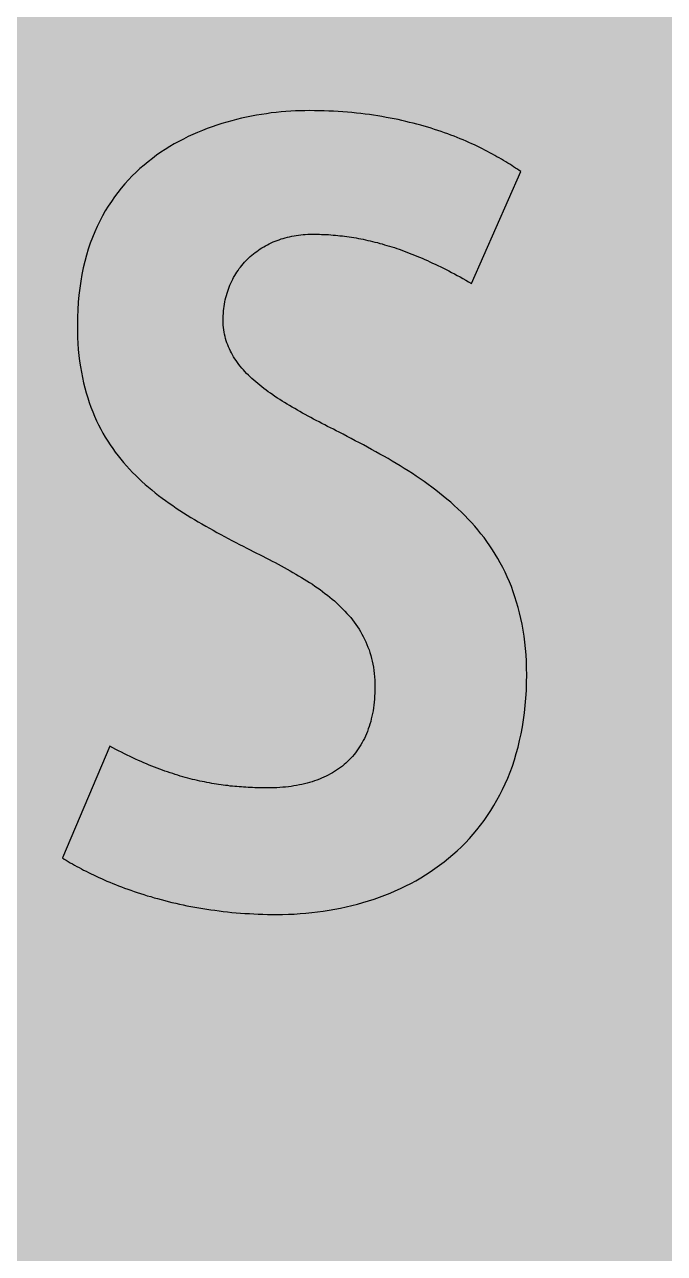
# Model space of a CAD drawing. Header units: millimetres. Extents: x 0 to 318, y 0 to 212.
# Drawn here: x 116.99 to 130.64, y 52.48 to 78.69 of the extents above; entities that cross this region are included whole.
import ezdxf

# ---------------------------------------------------------------- set-up
doc = ezdxf.new("R2010")
doc.units = ezdxf.units.MM

msp = doc.modelspace()

# ---------------------------------------------------------------- hatches: boundary and pattern name
for color, points in [(254, [(14.1633, 0.0536), (13.9878, 0.0533), (13.8125, 0.0559), (13.6373, 0.061), (13.462, 0.0686), (13.2893, 0.0787), (13.114, 0.0914), (12.9413, 0.1041), (12.7686, 0.1219), (12.5959, 0.1397), (12.4231, 0.16), (12.2504, 0.1829), (12.0777, 0.2057), (11.9075, 0.2337), (11.7373, 0.2616), (11.5672, 0.2921), (11.397, 0.3251), (11.2268, 0.3607), (11.0592, 0.3988), (10.8915, 0.4369), (10.7239, 0.4775), (10.5562, 0.5207), (10.3886, 0.5664), (10.2235, 0.6121), (10.0584, 0.6629), (9.8933, 0.7137), (9.7307, 0.7671), (9.5682, 0.8204), (9.4056, 0.8788), (9.2431, 0.9373), (9.083, 0.9982), (8.923, 1.0617), (8.763, 1.1252), (8.6055, 1.1938), (8.4455, 1.2624), (8.2906, 1.331), (8.1331, 1.4046), (7.9781, 1.4783), (7.8232, 1.5545), (7.6708, 1.6332), (7.5184, 1.7145), (7.366, 1.7958), (7.2161, 1.8796), (7.0663, 1.966), (6.919, 2.0523), (6.7716, 2.1438), (6.6243, 2.2352), (6.4795, 2.3266), (6.3348, 2.4232), (6.19, 2.5197), (6.0477, 2.6187), (5.908, 2.7178), (5.7683, 2.8194), (5.6286, 2.9235), (5.4915, 3.0302), (5.3543, 3.1369), (5.2197, 3.2461), (5.0851, 3.3579), (4.953, 3.4722), (4.8209, 3.5865), (4.6914, 3.7033), (4.5644, 3.8202), (4.4348, 3.9395), (4.3104, 4.0615), (4.1859, 4.1859), (4.0615, 4.3104), (3.9395, 4.4348), (3.8202, 4.5618), (3.7033, 4.6914), (3.5865, 4.8209), (3.4722, 4.953), (3.3579, 5.0851), (3.2487, 5.2197), (3.1369, 5.3543), (3.0302, 5.4915), (2.9235, 5.6286), (2.8194, 5.7683), (2.7178, 5.908), (2.6187, 6.0477), (2.5197, 6.19), (2.4232, 6.3348), (2.3266, 6.477), (2.2352, 6.6243), (2.1438, 6.7691), (2.0523, 6.9164), (1.966, 7.0663), (1.8796, 7.2161), (1.7958, 7.366), (1.7145, 7.5184), (1.6332, 7.6708), (1.5545, 7.8232), (1.4783, 7.9781), (1.4046, 8.1331), (1.331, 8.2906), (1.2598, 8.4455), (1.1913, 8.603), (1.1252, 8.763), (1.0592, 8.923), (0.9982, 9.083), (0.9373, 9.2431), (0.8763, 9.4056), (0.8204, 9.5682), (0.7645, 9.7307), (0.7112, 9.8933), (0.6604, 10.0584), (0.6121, 10.2235), (0.5639, 10.3911), (0.5207, 10.5562), (0.4775, 10.7239), (0.4343, 10.8915), (0.3962, 11.0592), (0.3607, 11.2268), (0.3251, 11.397), (0.2921, 11.5672), (0.2616, 11.7373), (0.2311, 11.9075), (0.2057, 12.0802), (0.1803, 12.2504), (0.1575, 12.4231), (0.1372, 12.5959), (0.1194, 12.7686), (0.1041, 12.9413), (0.0889, 13.1166), (0.0787, 13.2893), (0.0686, 13.4645), (0.061, 13.6373), (0.0559, 13.8125), (0.0508, 13.9878), (0.0508, 14.163), (0.0522, 197.6092), (0.0508, 197.7822), (0.0559, 197.9574), (0.061, 198.1327), (0.0686, 198.308), (0.0787, 198.4807), (0.0889, 198.6559), (0.1041, 198.8287), (0.1194, 199.0014), (0.1372, 199.1741), (0.1575, 199.3468), (0.1803, 199.5195), (0.2057, 199.6923), (0.2311, 199.8624), (0.2616, 200.0326), (0.2921, 200.2028), (0.3251, 200.373), (0.3607, 200.5432), (0.3962, 200.7108), (0.4343, 200.8784), (0.4775, 201.0461), (0.5207, 201.2137), (0.5639, 201.3814), (0.6121, 201.5465), (0.6604, 201.7116), (0.7112, 201.8767), (0.7645, 202.0392), (0.8204, 202.2018), (0.8763, 202.3643), (0.9373, 202.5269), (0.9982, 202.6869), (1.0592, 202.8469), (1.1252, 203.007), (1.1913, 203.1644), (1.2598, 203.3245), (1.331, 203.4794), (1.4046, 203.6369), (1.4783, 203.7918), (1.5545, 203.9468), (1.6332, 204.0992), (1.7145, 204.2516), (1.7958, 204.404), (1.8796, 204.5538), (1.966, 204.7037), (2.0523, 204.851), (2.1438, 204.9983), (2.2352, 205.1456), (2.3266, 205.2904), (2.4232, 205.4352), (2.5197, 205.58), (2.6187, 205.7222), (2.7178, 205.8619), (2.8194, 206.0016), (2.9235, 206.1413), (3.0302, 206.2785), (3.1369, 206.4156), (3.2487, 206.5503), (3.3579, 206.6849), (3.4722, 206.817), (3.5865, 206.949), (3.7033, 207.0786), (3.8202, 207.2056), (3.9395, 207.3351), (4.0615, 207.4596), (4.1859, 207.584), (4.3104, 207.7085), (4.4348, 207.8304), (4.5644, 207.9498), (4.6914, 208.0666), (4.8209, 208.1835), (4.953, 208.2978), (5.0851, 208.4121), (5.2197, 208.5213), (5.3543, 208.6331), (5.4915, 208.7397), (5.6286, 208.8464), (5.7683, 208.9506), (5.908, 209.0522), (6.0477, 209.1512), (6.19, 209.2503), (6.3348, 209.3468), (6.4795, 209.4433), (6.6243, 209.5348), (6.7716, 209.6262), (6.919, 209.7176), (7.0663, 209.804), (7.2161, 209.8904), (7.366, 209.9742), (7.5184, 210.0555), (7.6708, 210.1367), (7.8232, 210.2155), (7.9781, 210.2917), (8.1331, 210.3653), (8.2906, 210.439), (8.4455, 210.5101), (8.6055, 210.5787), (8.763, 210.6447), (8.923, 210.7108), (9.083, 210.7717), (9.2431, 210.8327), (9.4056, 210.8937), (9.5682, 210.9495), (9.7307, 211.0054), (9.8933, 211.0588), (10.0584, 211.1096), (10.2235, 211.1578), (10.3886, 211.2061), (10.5562, 211.2493), (10.7239, 211.2924), (10.8915, 211.3356), (11.0592, 211.3737), (11.2268, 211.4093), (11.397, 211.4448), (11.5672, 211.4779), (11.7373, 211.5083), (11.9075, 211.5388), (12.0777, 211.5642), (12.2504, 211.5896), (12.4231, 211.6125), (12.5959, 211.6328), (12.7686, 211.6506), (12.9413, 211.6658), (13.114, 211.6811), (13.2893, 211.6912), (13.462, 211.7014), (13.6373, 211.709), (13.8125, 211.7141), (13.9878, 211.7192), (14.163, 211.7192), (303.4411, 211.7203), (303.6164, 211.7192), (303.7891, 211.7141), (303.9643, 211.709), (304.1396, 211.7014), (304.3149, 211.6912), (304.4876, 211.6811), (304.6603, 211.6658), (304.8356, 211.6506), (305.0083, 211.6328), (305.181, 211.6125), (305.3512, 211.5896), (305.5239, 211.5642), (305.6941, 211.5388), (305.8668, 211.5083), (306.037, 211.4779), (306.2072, 211.4448), (306.3748, 211.4093), (306.545, 211.3737), (306.7126, 211.3356), (306.8803, 211.2924), (307.0479, 211.2493), (307.213, 211.2061), (307.3781, 211.1578), (307.5432, 211.1096), (307.7083, 211.0588), (307.8734, 211.0054), (308.036, 210.9495), (308.1985, 210.8937), (308.3611, 210.8327), (308.5211, 210.7717), (308.6811, 210.7108), (308.8411, 210.6447), (308.9986, 210.5787), (309.1561, 210.5101), (309.3136, 210.439), (309.4711, 210.3653), (309.626, 210.2917), (309.7784, 210.2155), (309.9333, 210.1367), (310.0857, 210.0555), (310.2381, 209.9742), (310.388, 209.8904), (310.5379, 209.804), (310.6852, 209.7176), (310.8325, 209.6262), (310.9798, 209.5348), (311.1246, 209.4433), (311.2694, 209.3468), (311.4116, 209.2503), (311.5539, 209.1512), (311.6961, 209.0522), (311.8358, 208.9506), (311.9755, 208.8464), (312.1127, 208.7397), (312.2473, 208.6331), (312.3844, 208.5213), (312.5165, 208.4121), (312.6511, 208.2978), (312.7807, 208.1835), (312.9128, 208.0666), (313.0398, 207.9498), (313.1668, 207.8304), (313.2938, 207.7085), (313.4182, 207.584), (313.5427, 207.4596), (313.6621, 207.3351), (313.784, 207.2056), (313.9008, 207.0786), (314.0177, 206.949), (314.132, 206.817), (314.2463, 206.6849), (314.3555, 206.5503), (314.4647, 206.4156), (314.5739, 206.2785), (314.6781, 206.1413), (314.7822, 206.0016), (314.8863, 205.8619), (314.9854, 205.7222), (315.0845, 205.58), (315.181, 205.4352), (315.275, 205.2904), (315.3689, 205.1456), (315.4604, 204.9983), (315.5493, 204.851), (315.6382, 204.7037), (315.7245, 204.5538), (315.8084, 204.404), (315.8896, 204.2516), (315.9684, 204.0992), (316.0471, 203.9468), (316.1233, 203.7918), (316.1995, 203.6369), (316.2706, 203.4794), (316.3418, 203.3245), (316.4103, 203.1644), (316.4764, 203.007), (316.5424, 202.8469), (316.6059, 202.6869), (316.6669, 202.5269), (316.7253, 202.3643), (316.7812, 202.2018), (316.8371, 202.0392), (316.8904, 201.8767), (316.9412, 201.7116), (316.9895, 201.5465), (317.0377, 201.3814), (317.0834, 201.2137), (317.1266, 201.0461), (317.1673, 200.8784), (317.2054, 200.7108), (317.2435, 200.5432), (317.2765, 200.373), (317.3095, 200.2028), (317.34, 200.0326), (317.3705, 199.8624), (317.3959, 199.6923), (317.4213, 199.5195), (317.4441, 199.3468), (317.4644, 199.1741), (317.4822, 199.0014), (317.4975, 198.8287), (317.5127, 198.6559), (317.5229, 198.4807), (317.533, 198.308), (317.5406, 198.1327), (317.5457, 197.9574), (317.5508, 197.7822), (317.5508, 197.6069), (317.5522, 14.1647), (317.5508, 13.9878), (317.5457, 13.8125), (317.5406, 13.6373), (317.533, 13.4645), (317.5229, 13.2893), (317.5127, 13.1166), (317.4975, 12.9413), (317.4822, 12.7686), (317.4644, 12.5959), (317.4441, 12.4231), (317.4213, 12.2504), (317.3959, 12.0802), (317.3705, 11.9075), (317.34, 11.7373), (317.3095, 11.5672), (317.2765, 11.397), (317.2435, 11.2268), (317.2054, 11.0592), (317.1673, 10.8915), (317.1266, 10.7239), (317.0834, 10.5562), (317.0377, 10.3911), (316.9895, 10.2235), (316.9412, 10.0584), (316.8904, 9.8933), (316.8371, 9.7307), (316.7812, 9.5682), (316.7253, 9.4056), (316.6669, 9.2431), (316.6059, 9.083), (316.5424, 8.923), (316.4764, 8.763), (316.4103, 8.603), (316.3418, 8.4455), (316.2706, 8.2906), (316.1995, 8.1331), (316.1233, 7.9781), (316.0471, 7.8232), (315.9684, 7.6708), (315.8896, 7.5184), (315.8084, 7.366), (315.7245, 7.2161), (315.6382, 7.0663), (315.5493, 6.9164), (315.4604, 6.7691), (315.3689, 6.6243), (315.275, 6.477), (315.181, 6.3348), (315.0845, 6.19), (314.9854, 6.0477), (314.8863, 5.908), (314.7822, 5.7683), (314.6781, 5.6286), (314.5739, 5.4915), (314.4647, 5.3543), (314.3555, 5.2197), (314.2463, 5.0851), (314.132, 4.953), (314.0177, 4.8209), (313.9008, 4.6914), (313.784, 4.5618), (313.6621, 4.4348), (313.5427, 4.3104), (313.4182, 4.1859), (313.2938, 4.0615), (313.1668, 3.9395), (313.0398, 3.8202), (312.9128, 3.7033), (312.7807, 3.5865), (312.6511, 3.4722), (312.5165, 3.3579), (312.3844, 3.2461), (312.2473, 3.1369), (312.1127, 3.0302), (311.9755, 2.9235), (311.8358, 2.8194), (311.6961, 2.7178), (311.5539, 2.6187), (311.4116, 2.5197), (311.2694, 2.4232), (311.1246, 2.3266), (310.9798, 2.2352), (310.8325, 2.1438), (310.6852, 2.0523), (310.5379, 1.966), (310.388, 1.8796), (310.2381, 1.7958), (310.0857, 1.7145), (309.9333, 1.6332), (309.7784, 1.5545), (309.626, 1.4783), (309.4711, 1.4046), (309.3136, 1.331), (309.1561, 1.2624), (308.9986, 1.1938), (308.8411, 1.1252), (308.6811, 1.0617), (308.5211, 0.9982), (308.3611, 0.9373), (308.1985, 0.8788), (308.036, 0.8204), (307.8734, 0.7671), (307.7083, 0.7137), (307.5432, 0.6629), (307.3781, 0.6121), (307.213, 0.5664), (307.0479, 0.5207), (306.8803, 0.4775), (306.7126, 0.4369), (306.545, 0.3988), (306.3748, 0.3607), (306.2072, 0.3251), (306.037, 0.2921), (305.8668, 0.2616), (305.6941, 0.2337), (305.5239, 0.2057), (305.3512, 0.1829), (305.181, 0.16), (305.0083, 0.1397), (304.8356, 0.1219), (304.6603, 0.1041), (304.4876, 0.0914), (304.3149, 0.0787), (304.1396, 0.0686), (303.9643, 0.061), (303.7891, 0.0559), (303.6164, 0.0533), (303.4411, 0.0533)]), (144, [(14.1633, 5.3453), (13.9344, 5.3467), (13.7084, 5.3543), (13.4849, 5.3696), (13.2613, 5.3899), (13.0378, 5.4153), (12.8194, 5.4458), (12.6009, 5.4813), (12.385, 5.522), (12.1717, 5.5702), (11.9583, 5.621), (11.7475, 5.6794), (11.5392, 5.7404), (11.3335, 5.8064), (11.1303, 5.8801), (10.9296, 5.9563), (10.729, 6.0376), (10.5334, 6.1239), (10.3378, 6.2128), (10.1473, 6.3094), (9.9593, 6.4084), (9.7714, 6.5126), (9.5885, 6.6218), (9.4082, 6.7335), (9.2304, 6.8504), (9.0576, 6.9698), (8.8849, 7.0968), (8.7173, 7.2238), (8.5522, 7.3584), (8.3896, 7.4955), (8.2321, 7.6352), (8.0772, 7.78), (7.9273, 7.9273), (7.7775, 8.0772), (7.6352, 8.2321), (7.493, 8.3922), (7.3558, 8.5522), (7.2238, 8.7173), (7.0942, 8.8875), (6.9698, 9.0576), (6.8504, 9.2329), (6.7335, 9.4107), (6.6192, 9.591), (6.5126, 9.7739), (6.4084, 9.9593), (6.3068, 10.1473), (6.2128, 10.3403), (6.1214, 10.5334), (6.035, 10.7315), (5.9538, 10.9296), (5.8776, 11.1303), (5.8064, 11.3335), (5.7404, 11.5418), (5.6769, 11.75), (5.621, 11.9583), (5.5677, 12.1717), (5.522, 12.385), (5.4813, 12.6009), (5.4432, 12.8194), (5.4127, 13.0404), (5.3873, 13.2613), (5.3696, 13.4849), (5.3543, 13.7084), (5.3467, 13.937), (5.3416, 14.163), (5.3439, 197.6092), (5.3467, 197.8355), (5.3543, 198.0616), (5.3696, 198.2851), (5.3873, 198.5086), (5.4127, 198.7321), (5.4432, 198.9506), (5.4813, 199.169), (5.522, 199.3849), (5.5677, 199.5983), (5.621, 199.8116), (5.6769, 200.0225), (5.7404, 200.2307), (5.8064, 200.4365), (5.8776, 200.6397), (5.9538, 200.8403), (6.035, 201.041), (6.1214, 201.2366), (6.2128, 201.4322), (6.3068, 201.6227), (6.4084, 201.8106), (6.5126, 201.9986), (6.6192, 202.1815), (6.7335, 202.3618), (6.8504, 202.5396), (6.9698, 202.7123), (7.0942, 202.885), (7.2238, 203.0527), (7.3558, 203.2178), (7.493, 203.3803), (7.6352, 203.5378), (7.7775, 203.6928), (7.9273, 203.8426), (8.0772, 203.9925), (8.2321, 204.1347), (8.3896, 204.277), (8.5522, 204.4141), (8.7173, 204.5462), (8.8849, 204.6757), (9.0576, 204.8002), (9.2304, 204.9196), (9.4082, 205.0364), (9.5885, 205.1507), (9.7714, 205.2574), (9.9593, 205.3615), (10.1473, 205.4631), (10.3378, 205.5571), (10.5334, 205.6486), (10.729, 205.7349), (10.9296, 205.8162), (11.1303, 205.8924), (11.3335, 205.9635), (11.5392, 206.0296), (11.7475, 206.0931), (11.9583, 206.1489), (12.1717, 206.2023), (12.385, 206.248), (12.6009, 206.2886), (12.8194, 206.3267), (13.0378, 206.3572), (13.2613, 206.3826), (13.4849, 206.4004), (13.7084, 206.4156), (13.9344, 206.4233), (14.163, 206.4283), (303.4411, 206.4286), (303.6672, 206.4233), (303.8932, 206.4156), (304.1193, 206.4004), (304.3428, 206.3826), (304.5638, 206.3572), (304.7822, 206.3267), (305.0007, 206.2886), (305.2166, 206.248), (305.4325, 206.2023), (305.6433, 206.1489), (305.8541, 206.0931), (306.0624, 206.0296), (306.2681, 205.9635), (306.4713, 205.8924), (306.6745, 205.8162), (306.8726, 205.7349), (307.0708, 205.6486), (307.2638, 205.5571), (307.4543, 205.4631), (307.6448, 205.3615), (307.8302, 205.2574), (308.0131, 205.1507), (308.1934, 205.0364), (308.3712, 204.9196), (308.5465, 204.8002), (308.7167, 204.6757), (308.8843, 204.5462), (309.0494, 204.4141), (309.212, 204.277), (309.3695, 204.1347), (309.5244, 203.9925), (309.6768, 203.8426), (309.8241, 203.6928), (309.9689, 203.5378), (310.1086, 203.3803), (310.2458, 203.2178), (310.3778, 203.0527), (310.5074, 202.885), (310.6318, 202.7123), (310.7538, 202.5396), (310.8706, 202.3618), (310.9824, 202.1815), (311.0916, 201.9986), (311.1957, 201.8106), (311.2948, 201.6227), (311.3888, 201.4322), (311.4802, 201.2366), (311.5666, 201.041), (311.6478, 200.8403), (311.724, 200.6397), (311.7952, 200.4365), (311.8637, 200.2307), (311.9247, 200.0225), (311.9806, 199.8116), (312.0339, 199.5983), (312.0796, 199.3849), (312.1203, 199.169), (312.1584, 198.9506), (312.1889, 198.7321), (312.2143, 198.5086), (312.2346, 198.2851), (312.2473, 198.0616), (312.2574, 197.8355), (312.26, 197.6069), (312.2605, 14.1647), (312.2574, 13.937), (312.2473, 13.7084), (312.2346, 13.4849), (312.2143, 13.2613), (312.1889, 13.0404), (312.1584, 12.8194), (312.1203, 12.6009), (312.0796, 12.385), (312.0339, 12.1717), (311.9806, 11.9583), (311.9247, 11.75), (311.8637, 11.5418), (311.7952, 11.3335), (311.724, 11.1303), (311.6478, 10.9296), (311.5666, 10.7315), (311.4802, 10.5334), (311.3888, 10.3403), (311.2948, 10.1473), (311.1957, 9.9593), (311.0916, 9.7739), (310.9824, 9.591), (310.8706, 9.4107), (310.7538, 9.2329), (310.6318, 9.0576), (310.5074, 8.8875), (310.3778, 8.7173), (310.2458, 8.5522), (310.1086, 8.3922), (309.9689, 8.2321), (309.8241, 8.0772), (309.6768, 7.9273), (309.5244, 7.78), (309.3695, 7.6352), (309.212, 7.4955), (309.0494, 7.3584), (308.8843, 7.2238), (308.7167, 7.0968), (308.5465, 6.9698), (308.3712, 6.8504), (308.1934, 6.7335), (308.0131, 6.6218), (307.8302, 6.5126), (307.6448, 6.4084), (307.4543, 6.3094), (307.2638, 6.2128), (307.0708, 6.1239), (306.8726, 6.0376), (306.6745, 5.9563), (306.4713, 5.8801), (306.2681, 5.8064), (306.0624, 5.7404), (305.8541, 5.6794), (305.6433, 5.621), (305.4325, 5.5702), (305.2166, 5.522), (305.0007, 5.4813), (304.7822, 5.4458), (304.5638, 5.4153), (304.3428, 5.3899), (304.1193, 5.3696), (303.8932, 5.3543), (303.6672, 5.3467), (303.4411, 5.3442)]), (254, [(122.3698, 59.7073), (122.494, 59.7078), (122.6185, 59.7103), (122.743, 59.7154), (122.8674, 59.723), (122.9919, 59.7332), (123.1163, 59.7459), (123.2408, 59.7611), (123.3627, 59.7764), (123.4872, 59.7967), (123.6091, 59.817), (123.731, 59.8424), (123.8504, 59.8678), (123.9723, 59.8957), (124.0917, 59.9262), (124.2085, 59.9592), (124.3279, 59.9948), (124.4448, 60.0329), (124.5591, 60.0735), (124.6734, 60.1167), (124.7877, 60.1624), (124.8994, 60.2107), (125.0112, 60.2615), (125.1204, 60.3148), (125.2271, 60.3682), (125.3338, 60.4266), (125.4404, 60.4876), (125.5446, 60.5511), (125.6462, 60.6171), (125.7452, 60.6857), (125.8443, 60.7543), (125.9408, 60.8279), (126.0348, 60.9041), (126.1288, 60.9829), (126.2202, 61.0641), (126.3091, 61.148), (126.3955, 61.2369), (126.4793, 61.3258), (126.5606, 61.4172), (126.6419, 61.5112), (126.7181, 61.6102), (126.7943, 61.7093), (126.8654, 61.8134), (126.9365, 61.9201), (127.0025, 62.0293), (127.0686, 62.1411), (127.1295, 62.2554), (127.188, 62.3722), (127.2438, 62.4916), (127.2972, 62.6161), (127.348, 62.7405), (127.3962, 62.8701), (127.4394, 63.0022), (127.4801, 63.1368), (127.5182, 63.2739), (127.5512, 63.4162), (127.5842, 63.5584), (127.6096, 63.7057), (127.635, 63.8556), (127.6553, 64.008), (127.6731, 64.1655), (127.6858, 64.323), (127.696, 64.4855), (127.701, 64.6506), (127.7036, 64.8183), (127.701, 64.963), (127.696, 65.1053), (127.6883, 65.2424), (127.6782, 65.3796), (127.6629, 65.5117), (127.6477, 65.6412), (127.6274, 65.7708), (127.6045, 65.8952), (127.5791, 66.0171), (127.5512, 66.1365), (127.5207, 66.2534), (127.4877, 66.3702), (127.4521, 66.482), (127.414, 66.5912), (127.3759, 66.7004), (127.3327, 66.8045), (127.287, 66.9087), (127.2413, 67.0103), (127.1905, 67.1093), (127.1397, 67.2059), (127.0864, 67.2998), (127.0305, 67.3913), (126.9746, 67.4827), (126.9136, 67.5716), (126.8527, 67.658), (126.7917, 67.7443), (126.7257, 67.8256), (126.6596, 67.9069), (126.5936, 67.9856), (126.5225, 68.0644), (126.4539, 68.1406), (126.3802, 68.2142), (126.3091, 68.2879), (126.2329, 68.359), (126.1567, 68.4301), (126.0805, 68.4987), (126.0018, 68.5648), (125.923, 68.6308), (125.8443, 68.6943), (125.763, 68.7578), (125.6817, 68.8188), (125.5979, 68.8797), (125.5166, 68.9381), (125.4328, 68.9966), (125.3465, 69.055), (125.2626, 69.1109), (125.1763, 69.1667), (125.0899, 69.2201), (125.0036, 69.2734), (124.9172, 69.3268), (124.8308, 69.3776), (124.7445, 69.4284), (124.6556, 69.4792), (124.5692, 69.5274), (124.4803, 69.5757), (124.394, 69.6239), (124.3076, 69.6722), (124.2187, 69.7205), (124.1323, 69.7662), (124.046, 69.8119), (123.9596, 69.8576), (123.8733, 69.9033), (123.7869, 69.9491), (123.7031, 69.9922), (123.6396, 70.0253), (123.5786, 70.0557), (123.5151, 70.0862), (123.4542, 70.1167), (123.3932, 70.1497), (123.3322, 70.1802), (123.2738, 70.2107), (123.2129, 70.2437), (123.1544, 70.2742), (123.096, 70.3047), (123.0376, 70.3377), (122.9792, 70.3682), (122.9208, 70.3986), (122.8649, 70.4317), (122.809, 70.4621), (122.7531, 70.4952), (122.6972, 70.5256), (122.6439, 70.5587), (122.5906, 70.5917), (122.5372, 70.6247), (122.4839, 70.6552), (122.4331, 70.6882), (122.3823, 70.7212), (122.3315, 70.7542), (122.2832, 70.7898), (122.235, 70.8228), (122.1867, 70.8558), (122.141, 70.8914), (122.0953, 70.9244), (122.0521, 70.96), (122.0064, 70.993), (121.9632, 71.0286), (121.9225, 71.0641), (121.8819, 71.0997), (121.8413, 71.1378), (121.8032, 71.1733), (121.7651, 71.2089), (121.727, 71.247), (121.6914, 71.2851), (121.6584, 71.3232), (121.6254, 71.3613), (121.5923, 71.3994), (121.5619, 71.4375), (121.5314, 71.4781), (121.5034, 71.5188), (121.4755, 71.5594), (121.4501, 71.6001), (121.4247, 71.6407), (121.4018, 71.6839), (121.3815, 71.7245), (121.3587, 71.7677), (121.3409, 71.8109), (121.3231, 71.8541), (121.3053, 71.8998), (121.2901, 71.943), (121.2774, 71.9887), (121.2672, 72.0344), (121.2545, 72.0827), (121.2469, 72.1284), (121.2393, 72.1766), (121.2342, 72.2249), (121.2291, 72.2732), (121.2266, 72.324), (121.2266, 72.3748), (121.2266, 72.4256), (121.2291, 72.4764), (121.2317, 72.5272), (121.2367, 72.578), (121.2418, 72.6288), (121.2469, 72.677), (121.2545, 72.7253), (121.2647, 72.7735), (121.2723, 72.8193), (121.285, 72.865), (121.2952, 72.9107), (121.3104, 72.9564), (121.3231, 73.0021), (121.3383, 73.0453), (121.3536, 73.0885), (121.3714, 73.1317), (121.3891, 73.1723), (121.4095, 73.213), (121.4298, 73.2536), (121.4501, 73.2942), (121.473, 73.3323), (121.4958, 73.3704), (121.5187, 73.4085), (121.5441, 73.4441), (121.5695, 73.4822), (121.5974, 73.5152), (121.6228, 73.5508), (121.6508, 73.5838), (121.6812, 73.6168), (121.7117, 73.6498), (121.7422, 73.6803), (121.7727, 73.7108), (121.8057, 73.7413), (121.8387, 73.7692), (121.8717, 73.7972), (121.9073, 73.8251), (121.9429, 73.8505), (121.9784, 73.8784), (122.0165, 73.9013), (122.0521, 73.9267), (122.0927, 73.9496), (122.1308, 73.9699), (122.1689, 73.9927), (122.2096, 74.0131), (122.2502, 74.0308), (122.2934, 74.0512), (122.334, 74.0664), (122.3772, 74.0842), (122.4204, 74.0994), (122.4636, 74.1147), (122.5093, 74.1274), (122.5525, 74.1401), (122.5982, 74.1528), (122.6439, 74.1629), (122.6922, 74.1731), (122.7379, 74.1807), (122.7861, 74.1909), (122.8344, 74.1959), (122.8827, 74.201), (122.9309, 74.2061), (122.9792, 74.2112), (123.03, 74.2137), (123.0808, 74.2137), (123.1316, 74.2163), (123.1798, 74.2163), (123.2281, 74.2137), (123.2789, 74.2137), (123.3272, 74.2112), (123.3754, 74.2112), (123.4237, 74.2086), (123.4745, 74.2061), (123.5227, 74.201), (123.571, 74.1985), (123.6218, 74.1934), (123.6701, 74.1883), (123.7183, 74.1832), (123.7691, 74.1782), (123.8174, 74.1731), (123.8656, 74.1655), (123.9164, 74.1578), (123.9647, 74.1502), (124.0155, 74.1426), (124.0638, 74.135), (124.1146, 74.1248), (124.1628, 74.1172), (124.2136, 74.107), (124.2644, 74.0969), (124.3152, 74.0842), (124.3635, 74.074), (124.4143, 74.0613), (124.4651, 74.0486), (124.5159, 74.0359), (124.5667, 74.0207), (124.62, 74.008), (124.6708, 73.9927), (124.7216, 73.9775), (124.775, 73.9623), (124.8258, 73.9445), (124.8791, 73.9292), (124.9299, 73.9115), (124.9832, 73.8937), (125.0366, 73.8734), (125.0899, 73.8556), (125.1433, 73.8353), (125.1966, 73.8149), (125.2499, 73.7921), (125.3058, 73.7718), (125.3592, 73.7489), (125.415, 73.726), (125.4709, 73.7032), (125.5268, 73.6778), (125.5827, 73.6524), (125.6386, 73.627), (125.6944, 73.6016), (125.7529, 73.5762), (125.8087, 73.5482), (125.8672, 73.5203), (125.9256, 73.4924), (125.984, 73.4619), (126.0424, 73.4314), (126.1008, 73.4009), (126.1618, 73.3704), (126.2202, 73.3374), (126.2812, 73.3044), (126.3421, 73.2714), (126.4031, 73.2384), (126.4641, 73.2028), (126.5276, 73.1672), (127.5775, 75.5505), (127.541, 75.5752), (127.5029, 75.6006), (127.4648, 75.626), (127.4242, 75.6539), (127.3835, 75.6793), (127.3429, 75.7072), (127.2997, 75.7326), (127.2565, 75.7606), (127.2108, 75.7885), (127.1651, 75.8139), (127.1168, 75.8419), (127.0686, 75.8698), (127.0203, 75.8977), (126.9695, 75.9257), (126.9187, 75.9536), (126.8679, 75.9816), (126.812, 76.0095), (126.7587, 76.0349), (126.7028, 76.0628), (126.6469, 76.0908), (126.5885, 76.1187), (126.5301, 76.1441), (126.4691, 76.1721), (126.4082, 76.2), (126.3472, 76.2254), (126.2837, 76.2508), (126.2177, 76.2787), (126.1542, 76.3041), (126.0856, 76.3295), (126.0196, 76.3549), (125.951, 76.3778), (125.8799, 76.4032), (125.8087, 76.4261), (125.7376, 76.4515), (125.664, 76.4743), (125.5903, 76.4972), (125.5166, 76.5175), (125.4404, 76.5404), (125.3617, 76.5607), (125.283, 76.581), (125.2042, 76.6013), (125.1229, 76.6216), (125.0417, 76.6394), (124.9578, 76.6597), (124.874, 76.675), (124.7902, 76.6928), (124.7038, 76.708), (124.6149, 76.7232), (124.526, 76.7385), (124.4371, 76.7537), (124.3457, 76.7664), (124.2543, 76.7766), (124.1628, 76.7893), (124.0688, 76.7994), (123.9723, 76.8096), (123.8758, 76.8172), (123.7793, 76.8248), (123.6802, 76.8325), (123.5812, 76.8375), (123.4796, 76.8426), (123.378, 76.8477), (123.2764, 76.8502), (123.1722, 76.8502), (123.0681, 76.8528), (122.969, 76.8502), (122.8674, 76.8477), (122.7684, 76.8452), (122.6668, 76.8401), (122.5626, 76.8325), (122.461, 76.8248), (122.3569, 76.8121), (122.2527, 76.802), (122.1486, 76.7867), (122.0419, 76.7715), (121.9378, 76.7537), (121.8311, 76.7334), (121.727, 76.7131), (121.6203, 76.6902), (121.5136, 76.6648), (121.4095, 76.6369), (121.3028, 76.6089), (121.1986, 76.5759), (121.0945, 76.5429), (120.9904, 76.5073), (120.8862, 76.4692), (120.7821, 76.4286), (120.6805, 76.388), (120.5789, 76.3422), (120.4773, 76.2965), (120.3782, 76.2457), (120.2792, 76.1949), (120.1826, 76.1416), (120.0861, 76.0832), (119.9896, 76.0247), (119.8982, 75.9638), (119.8042, 75.9003), (119.7153, 75.8317), (119.6238, 75.7631), (119.5375, 75.692), (119.4511, 75.6158), (119.3673, 75.5396), (119.286, 75.4583), (119.2073, 75.3745), (119.1285, 75.2881), (119.0523, 75.1992), (118.9812, 75.1078), (118.9101, 75.0138), (118.8415, 74.9148), (118.7755, 74.8157), (118.712, 74.7116), (118.651, 74.6049), (118.5926, 74.4931), (118.5393, 74.3814), (118.4859, 74.2645), (118.4377, 74.1451), (118.3919, 74.0232), (118.3488, 73.8962), (118.3107, 73.7667), (118.2726, 73.6346), (118.2421, 73.4974), (118.2116, 73.3577), (118.1862, 73.213), (118.1659, 73.0682), (118.1481, 72.9158), (118.1329, 72.7634), (118.1227, 72.6059), (118.1176, 72.4433), (118.1151, 72.2782), (118.1151, 72.1436), (118.1202, 72.0115), (118.1278, 71.882), (118.1354, 71.755), (118.1481, 71.6305), (118.1633, 71.5086), (118.1811, 71.3892), (118.2014, 71.2724), (118.2243, 71.1581), (118.2472, 71.0463), (118.2751, 70.9371), (118.303, 70.8304), (118.3361, 70.7263), (118.3691, 70.6247), (118.4046, 70.5256), (118.4427, 70.4266), (118.4834, 70.3326), (118.524, 70.2386), (118.5697, 70.1472), (118.6155, 70.0583), (118.6612, 69.9719), (118.712, 69.8881), (118.7628, 69.8043), (118.8161, 69.723), (118.8695, 69.6443), (118.9253, 69.5655), (118.9838, 69.4893), (119.0422, 69.4157), (119.1031, 69.3445), (119.1641, 69.2734), (119.2276, 69.2048), (119.2936, 69.1363), (119.3597, 69.0702), (119.4257, 69.0042), (119.4943, 68.9407), (119.5629, 68.8797), (119.634, 68.8188), (119.7026, 68.7603), (119.7762, 68.7019), (119.8499, 68.6435), (119.9236, 68.5876), (119.9972, 68.5343), (120.0734, 68.4784), (120.1496, 68.4276), (120.2258, 68.3743), (120.302, 68.3235), (120.3808, 68.2752), (120.457, 68.2244), (120.5357, 68.1761), (120.6144, 68.1279), (120.6957, 68.0822), (120.7745, 68.0364), (120.8532, 67.9907), (120.9345, 67.945), (121.0132, 67.9018), (121.0945, 67.8561), (121.1758, 67.8129), (121.2545, 67.7697), (121.3358, 67.7266), (121.4145, 67.6859), (121.4958, 67.6427), (121.5746, 67.5996), (121.6533, 67.5589), (121.732, 67.5157), (121.8006, 67.4827), (121.8692, 67.4497), (121.9378, 67.4141), (122.0038, 67.3811), (122.0724, 67.3456), (122.1384, 67.3125), (122.2045, 67.2795), (122.2705, 67.244), (122.334, 67.2109), (122.4001, 67.1754), (122.4636, 67.1424), (122.5271, 67.1068), (122.5906, 67.0712), (122.6541, 67.0357), (122.715, 67.0027), (122.776, 66.9671), (122.8369, 66.9315), (122.8954, 66.8934), (122.9563, 66.8579), (123.0147, 66.8223), (123.0706, 66.7842), (123.129, 66.7487), (123.1849, 66.7106), (123.2383, 66.6725), (123.2941, 66.6344), (123.3475, 66.5937), (123.3983, 66.5556), (123.4516, 66.515), (123.5024, 66.4743), (123.5507, 66.4337), (123.5989, 66.3931), (123.6472, 66.3499), (123.6929, 66.3067), (123.7386, 66.2635), (123.7818, 66.2203), (123.825, 66.1746), (123.8682, 66.1289), (123.9088, 66.0832), (123.9469, 66.0375), (123.985, 65.9892), (124.0231, 65.9409), (124.0587, 65.8927), (124.0917, 65.8419), (124.1247, 65.7911), (124.1577, 65.7403), (124.1857, 65.6869), (124.2162, 65.6336), (124.2441, 65.5777), (124.2695, 65.5244), (124.2924, 65.466), (124.3152, 65.4101), (124.3381, 65.3517), (124.3584, 65.2932), (124.3762, 65.2323), (124.3914, 65.1688), (124.4067, 65.1078), (124.4194, 65.0443), (124.4321, 64.9783), (124.4422, 64.9122), (124.4498, 64.8462), (124.4549, 64.7776), (124.46, 64.7065), (124.4625, 64.6354), (124.4651, 64.5643), (124.4625, 64.4957), (124.4625, 64.4296), (124.4575, 64.3636), (124.4549, 64.2976), (124.4473, 64.2341), (124.4422, 64.1731), (124.4321, 64.1121), (124.4244, 64.0512), (124.4117, 63.9928), (124.4016, 63.9343), (124.3863, 63.8785), (124.3736, 63.8226), (124.3584, 63.7667), (124.3406, 63.7134), (124.3228, 63.6626), (124.3025, 63.6092), (124.2822, 63.561), (124.2619, 63.5102), (124.239, 63.4619), (124.2162, 63.4162), (124.1908, 63.3705), (124.1654, 63.3247), (124.1374, 63.2816), (124.1095, 63.2384), (124.079, 63.1977), (124.0485, 63.1571), (124.018, 63.1165), (123.985, 63.0784), (123.952, 63.0428), (123.9164, 63.0072), (123.8809, 62.9717), (123.8453, 62.9361), (123.8072, 62.9031), (123.7691, 62.8726), (123.7285, 62.8421), (123.6878, 62.8117), (123.6472, 62.7837), (123.604, 62.7558), (123.5608, 62.7278), (123.5151, 62.7024), (123.4694, 62.6796), (123.4237, 62.6567), (123.3754, 62.6339), (123.3272, 62.611), (123.2789, 62.5907), (123.2281, 62.5729), (123.1773, 62.5551), (123.124, 62.5373), (123.0706, 62.5221), (123.0173, 62.5069), (122.9639, 62.4916), (122.9081, 62.4789), (122.8522, 62.4688), (122.7938, 62.4561), (122.7353, 62.4484), (122.6769, 62.4383), (122.6185, 62.4307), (122.5575, 62.423), (122.4966, 62.418), (122.4331, 62.4129), (122.3721, 62.4103), (122.3086, 62.4078), (122.2426, 62.4053), (122.1791, 62.4053), (122.1334, 62.4053), (122.0851, 62.4053), (122.0394, 62.4078), (121.9937, 62.4078), (121.9454, 62.4078), (121.8997, 62.4103), (121.8514, 62.4129), (121.8057, 62.4129), (121.7574, 62.4154), (121.7117, 62.418), (121.6635, 62.423), (121.6152, 62.4256), (121.5695, 62.4281), (121.5212, 62.4332), (121.473, 62.4383), (121.4247, 62.4408), (121.3764, 62.4459), (121.3282, 62.4535), (121.2774, 62.4586), (121.2291, 62.4637), (121.1809, 62.4713), (121.1301, 62.4789), (121.0818, 62.4865), (121.031, 62.4942), (120.9827, 62.5018), (120.9319, 62.5119), (120.8811, 62.5221), (120.8303, 62.5323), (120.7795, 62.5424), (120.7287, 62.5526), (120.6779, 62.5653), (120.6246, 62.5754), (120.5738, 62.5881), (120.523, 62.6008), (120.4697, 62.6161), (120.4163, 62.6288), (120.363, 62.644), (120.3096, 62.6593), (120.2563, 62.677), (120.203, 62.6923), (120.1496, 62.7101), (120.0937, 62.7278), (120.0404, 62.7456), (119.9845, 62.7659), (119.9286, 62.7837), (119.8753, 62.804), (119.8194, 62.8269), (119.761, 62.8472), (119.7051, 62.8701), (119.6492, 62.8929), (119.5908, 62.9158), (119.5324, 62.9412), (119.4765, 62.9666), (119.4181, 62.992), (119.3571, 63.0199), (119.2987, 63.0479), (119.2403, 63.0758), (119.1793, 63.1038), (119.1184, 63.1342), (119.0574, 63.1647), (118.9965, 63.1952), (118.9355, 63.2282), (118.8745, 63.2612), (118.811, 63.2943), (117.7974, 60.9145), (117.8357, 60.8889), (117.8789, 60.8635), (117.922, 60.8355), (117.9652, 60.8101), (118.0109, 60.7847), (118.0567, 60.7593), (118.1024, 60.7314), (118.1506, 60.706), (118.2014, 60.6806), (118.2497, 60.6527), (118.303, 60.6273), (118.3538, 60.6019), (118.4072, 60.5739), (118.4605, 60.5485), (118.5164, 60.5231), (118.5723, 60.4977), (118.6307, 60.4698), (118.6891, 60.4444), (118.7475, 60.419), (118.8085, 60.3936), (118.8695, 60.3682), (118.9304, 60.3428), (118.9939, 60.3174), (119.0574, 60.2945), (119.1235, 60.2691), (119.1895, 60.2463), (119.2555, 60.2209), (119.3241, 60.198), (119.3927, 60.1751), (119.4638, 60.1523), (119.5349, 60.1294), (119.6061, 60.1066), (119.6797, 60.0862), (119.7534, 60.0634), (119.827, 60.0431), (119.9032, 60.0227), (119.9794, 60.0024), (120.0556, 59.9821), (120.1344, 59.9643), (120.2131, 59.9465), (120.2919, 59.9288), (120.3731, 59.911), (120.4544, 59.8932), (120.5382, 59.878), (120.6221, 59.8627), (120.7059, 59.8475), (120.7922, 59.8322), (120.8761, 59.8195), (120.965, 59.8068), (121.0513, 59.7941), (121.1402, 59.7814), (121.2291, 59.7713), (121.3206, 59.7611), (121.412, 59.751), (121.5034, 59.7433), (121.5974, 59.7357), (121.6889, 59.7281), (121.7854, 59.723), (121.8794, 59.7179), (121.9759, 59.7129), (122.0724, 59.7103), (122.1715, 59.7078), (122.268, 59.7052), (122.3696, 59.7052)])]:
    msp.add_hatch(color=color).paths.add_polyline_path(points)

# ---------------------------------------------------------------- linework, layer by layer
at = {"color": 254}
msp.add_lwpolyline([(122.3698, 59.7073), (122.494, 59.7078), (122.6185, 59.7103), (122.743, 59.7154), (122.8674, 59.723), (122.9919, 59.7332), (123.1163, 59.7459), (123.2408, 59.7611), (123.3627, 59.7764), (123.4872, 59.7967), (123.6091, 59.817), (123.731, 59.8424), (123.8504, 59.8678), (123.9723, 59.8957), (124.0917, 59.9262), (124.2085, 59.9592), (124.3279, 59.9948), (124.4448, 60.0329), (124.5591, 60.0735), (124.6734, 60.1167), (124.7877, 60.1624), (124.8994, 60.2107), (125.0112, 60.2615), (125.1204, 60.3148), (125.2271, 60.3682), (125.3338, 60.4266), (125.4404, 60.4876), (125.5446, 60.5511), (125.6462, 60.6171), (125.7452, 60.6857), (125.8443, 60.7543), (125.9408, 60.8279), (126.0348, 60.9041), (126.1288, 60.9829), (126.2202, 61.0641), (126.3091, 61.148), (126.3955, 61.2369), (126.4793, 61.3258), (126.5606, 61.4172), (126.6419, 61.5112), (126.7181, 61.6102), (126.7943, 61.7093), (126.8654, 61.8134), (126.9365, 61.9201), (127.0025, 62.0293), (127.0686, 62.1411), (127.1295, 62.2554), (127.188, 62.3722), (127.2438, 62.4916), (127.2972, 62.6161), (127.348, 62.7405), (127.3962, 62.8701), (127.4394, 63.0022), (127.4801, 63.1368), (127.5182, 63.2739), (127.5512, 63.4162), (127.5842, 63.5584), (127.6096, 63.7057), (127.635, 63.8556), (127.6553, 64.008), (127.6731, 64.1655), (127.6858, 64.323), (127.696, 64.4855), (127.701, 64.6506), (127.7036, 64.8183), (127.701, 64.963), (127.696, 65.1053), (127.6883, 65.2424), (127.6782, 65.3796), (127.6629, 65.5117), (127.6477, 65.6412), (127.6274, 65.7708), (127.6045, 65.8952), (127.5791, 66.0171), (127.5512, 66.1365), (127.5207, 66.2534), (127.4877, 66.3702), (127.4521, 66.482), (127.414, 66.5912), (127.3759, 66.7004), (127.3327, 66.8045), (127.287, 66.9087), (127.2413, 67.0103), (127.1905, 67.1093), (127.1397, 67.2059), (127.0864, 67.2998), (127.0305, 67.3913), (126.9746, 67.4827), (126.9136, 67.5716), (126.8527, 67.658), (126.7917, 67.7443), (126.7257, 67.8256), (126.6596, 67.9069), (126.5936, 67.9856), (126.5225, 68.0644), (126.4539, 68.1406), (126.3802, 68.2142), (126.3091, 68.2879), (126.2329, 68.359), (126.1567, 68.4301), (126.0805, 68.4987), (126.0018, 68.5648), (125.923, 68.6308), (125.8443, 68.6943), (125.763, 68.7578), (125.6817, 68.8188), (125.5979, 68.8797), (125.5166, 68.9381), (125.4328, 68.9966), (125.3465, 69.055), (125.2626, 69.1109), (125.1763, 69.1667), (125.0899, 69.2201), (125.0036, 69.2734), (124.9172, 69.3268), (124.8308, 69.3776), (124.7445, 69.4284), (124.6556, 69.4792), (124.5692, 69.5274), (124.4803, 69.5757), (124.394, 69.6239), (124.3076, 69.6722), (124.2187, 69.7205), (124.1323, 69.7662), (124.046, 69.8119), (123.9596, 69.8576), (123.8733, 69.9033), (123.7869, 69.9491), (123.7031, 69.9922), (123.6396, 70.0253), (123.5786, 70.0557), (123.5151, 70.0862), (123.4542, 70.1167), (123.3932, 70.1497), (123.3322, 70.1802), (123.2738, 70.2107), (123.2129, 70.2437), (123.1544, 70.2742), (123.096, 70.3047), (123.0376, 70.3377), (122.9792, 70.3682), (122.9208, 70.3986), (122.8649, 70.4317), (122.809, 70.4621), (122.7531, 70.4952), (122.6972, 70.5256), (122.6439, 70.5587), (122.5906, 70.5917), (122.5372, 70.6247), (122.4839, 70.6552), (122.4331, 70.6882), (122.3823, 70.7212), (122.3315, 70.7542), (122.2832, 70.7898), (122.235, 70.8228), (122.1867, 70.8558), (122.141, 70.8914), (122.0953, 70.9244), (122.0521, 70.96), (122.0064, 70.993), (121.9632, 71.0286), (121.9225, 71.0641), (121.8819, 71.0997), (121.8413, 71.1378), (121.8032, 71.1733), (121.7651, 71.2089), (121.727, 71.247), (121.6914, 71.2851), (121.6584, 71.3232), (121.6254, 71.3613), (121.5923, 71.3994), (121.5619, 71.4375), (121.5314, 71.4781), (121.5034, 71.5188), (121.4755, 71.5594), (121.4501, 71.6001), (121.4247, 71.6407), (121.4018, 71.6839), (121.3815, 71.7245), (121.3587, 71.7677), (121.3409, 71.8109), (121.3231, 71.8541), (121.3053, 71.8998), (121.2901, 71.943), (121.2774, 71.9887), (121.2672, 72.0344), (121.2545, 72.0827), (121.2469, 72.1284), (121.2393, 72.1766), (121.2342, 72.2249), (121.2291, 72.2732), (121.2266, 72.324), (121.2266, 72.3748), (121.2266, 72.4256), (121.2291, 72.4764), (121.2317, 72.5272), (121.2367, 72.578), (121.2418, 72.6288), (121.2469, 72.677), (121.2545, 72.7253), (121.2647, 72.7735), (121.2723, 72.8193), (121.285, 72.865), (121.2952, 72.9107), (121.3104, 72.9564), (121.3231, 73.0021), (121.3383, 73.0453), (121.3536, 73.0885), (121.3714, 73.1317), (121.3891, 73.1723), (121.4095, 73.213), (121.4298, 73.2536), (121.4501, 73.2942), (121.473, 73.3323), (121.4958, 73.3704), (121.5187, 73.4085), (121.5441, 73.4441), (121.5695, 73.4822), (121.5974, 73.5152), (121.6228, 73.5508), (121.6508, 73.5838), (121.6812, 73.6168), (121.7117, 73.6498), (121.7422, 73.6803), (121.7727, 73.7108), (121.8057, 73.7413), (121.8387, 73.7692), (121.8717, 73.7972), (121.9073, 73.8251), (121.9429, 73.8505), (121.9784, 73.8784), (122.0165, 73.9013), (122.0521, 73.9267), (122.0927, 73.9496), (122.1308, 73.9699), (122.1689, 73.9927), (122.2096, 74.0131), (122.2502, 74.0308), (122.2934, 74.0512), (122.334, 74.0664), (122.3772, 74.0842), (122.4204, 74.0994), (122.4636, 74.1147), (122.5093, 74.1274), (122.5525, 74.1401), (122.5982, 74.1528), (122.6439, 74.1629), (122.6922, 74.1731), (122.7379, 74.1807), (122.7861, 74.1909), (122.8344, 74.1959), (122.8827, 74.201), (122.9309, 74.2061), (122.9792, 74.2112), (123.03, 74.2137), (123.0808, 74.2137), (123.1316, 74.2163), (123.1798, 74.2163), (123.2281, 74.2137), (123.2789, 74.2137), (123.3272, 74.2112), (123.3754, 74.2112), (123.4237, 74.2086), (123.4745, 74.2061), (123.5227, 74.201), (123.571, 74.1985), (123.6218, 74.1934), (123.6701, 74.1883), (123.7183, 74.1832), (123.7691, 74.1782), (123.8174, 74.1731), (123.8656, 74.1655), (123.9164, 74.1578), (123.9647, 74.1502), (124.0155, 74.1426), (124.0638, 74.135), (124.1146, 74.1248), (124.1628, 74.1172), (124.2136, 74.107), (124.2644, 74.0969), (124.3152, 74.0842), (124.3635, 74.074), (124.4143, 74.0613), (124.4651, 74.0486), (124.5159, 74.0359), (124.5667, 74.0207), (124.62, 74.008), (124.6708, 73.9927), (124.7216, 73.9775), (124.775, 73.9623), (124.8258, 73.9445), (124.8791, 73.9292), (124.9299, 73.9115), (124.9832, 73.8937), (125.0366, 73.8734), (125.0899, 73.8556), (125.1433, 73.8353), (125.1966, 73.8149), (125.2499, 73.7921), (125.3058, 73.7718), (125.3592, 73.7489), (125.415, 73.726), (125.4709, 73.7032), (125.5268, 73.6778), (125.5827, 73.6524), (125.6386, 73.627), (125.6944, 73.6016), (125.7529, 73.5762), (125.8087, 73.5482), (125.8672, 73.5203), (125.9256, 73.4924), (125.984, 73.4619), (126.0424, 73.4314), (126.1008, 73.4009), (126.1618, 73.3704), (126.2202, 73.3374), (126.2812, 73.3044), (126.3421, 73.2714), (126.4031, 73.2384), (126.4641, 73.2028), (126.5276, 73.1672), (127.5775, 75.5505), (127.541, 75.5752), (127.5029, 75.6006), (127.4648, 75.626), (127.4242, 75.6539), (127.3835, 75.6793), (127.3429, 75.7072), (127.2997, 75.7326), (127.2565, 75.7606), (127.2108, 75.7885), (127.1651, 75.8139), (127.1168, 75.8419), (127.0686, 75.8698), (127.0203, 75.8977), (126.9695, 75.9257), (126.9187, 75.9536), (126.8679, 75.9816), (126.812, 76.0095), (126.7587, 76.0349), (126.7028, 76.0628), (126.6469, 76.0908), (126.5885, 76.1187), (126.5301, 76.1441), (126.4691, 76.1721), (126.4082, 76.2), (126.3472, 76.2254), (126.2837, 76.2508), (126.2177, 76.2787), (126.1542, 76.3041), (126.0856, 76.3295), (126.0196, 76.3549), (125.951, 76.3778), (125.8799, 76.4032), (125.8087, 76.4261), (125.7376, 76.4515), (125.664, 76.4743), (125.5903, 76.4972), (125.5166, 76.5175), (125.4404, 76.5404), (125.3617, 76.5607), (125.283, 76.581), (125.2042, 76.6013), (125.1229, 76.6216), (125.0417, 76.6394), (124.9578, 76.6597), (124.874, 76.675), (124.7902, 76.6928), (124.7038, 76.708), (124.6149, 76.7232), (124.526, 76.7385), (124.4371, 76.7537), (124.3457, 76.7664), (124.2543, 76.7766), (124.1628, 76.7893), (124.0688, 76.7994), (123.9723, 76.8096), (123.8758, 76.8172), (123.7793, 76.8248), (123.6802, 76.8325), (123.5812, 76.8375), (123.4796, 76.8426), (123.378, 76.8477), (123.2764, 76.8502), (123.1722, 76.8502), (123.0681, 76.8528), (122.969, 76.8502), (122.8674, 76.8477), (122.7684, 76.8452), (122.6668, 76.8401), (122.5626, 76.8325), (122.461, 76.8248), (122.3569, 76.8121), (122.2527, 76.802), (122.1486, 76.7867), (122.0419, 76.7715), (121.9378, 76.7537), (121.8311, 76.7334), (121.727, 76.7131), (121.6203, 76.6902), (121.5136, 76.6648), (121.4095, 76.6369), (121.3028, 76.6089), (121.1986, 76.5759), (121.0945, 76.5429), (120.9904, 76.5073), (120.8862, 76.4692), (120.7821, 76.4286), (120.6805, 76.388), (120.5789, 76.3422), (120.4773, 76.2965), (120.3782, 76.2457), (120.2792, 76.1949), (120.1826, 76.1416), (120.0861, 76.0832), (119.9896, 76.0247), (119.8982, 75.9638), (119.8042, 75.9003), (119.7153, 75.8317), (119.6238, 75.7631), (119.5375, 75.692), (119.4511, 75.6158), (119.3673, 75.5396), (119.286, 75.4583), (119.2073, 75.3745), (119.1285, 75.2881), (119.0523, 75.1992), (118.9812, 75.1078), (118.9101, 75.0138), (118.8415, 74.9148), (118.7755, 74.8157), (118.712, 74.7116), (118.651, 74.6049), (118.5926, 74.4931), (118.5393, 74.3814), (118.4859, 74.2645), (118.4377, 74.1451), (118.3919, 74.0232), (118.3488, 73.8962), (118.3107, 73.7667), (118.2726, 73.6346), (118.2421, 73.4974), (118.2116, 73.3577), (118.1862, 73.213), (118.1659, 73.0682), (118.1481, 72.9158), (118.1329, 72.7634), (118.1227, 72.6059), (118.1176, 72.4433), (118.1151, 72.2782), (118.1151, 72.1436), (118.1202, 72.0115), (118.1278, 71.882), (118.1354, 71.755), (118.1481, 71.6305), (118.1633, 71.5086), (118.1811, 71.3892), (118.2014, 71.2724), (118.2243, 71.1581), (118.2472, 71.0463), (118.2751, 70.9371), (118.303, 70.8304), (118.3361, 70.7263), (118.3691, 70.6247), (118.4046, 70.5256), (118.4427, 70.4266), (118.4834, 70.3326), (118.524, 70.2386), (118.5697, 70.1472), (118.6155, 70.0583), (118.6612, 69.9719), (118.712, 69.8881), (118.7628, 69.8043), (118.8161, 69.723), (118.8695, 69.6443), (118.9253, 69.5655), (118.9838, 69.4893), (119.0422, 69.4157), (119.1031, 69.3445), (119.1641, 69.2734), (119.2276, 69.2048), (119.2936, 69.1363), (119.3597, 69.0702), (119.4257, 69.0042), (119.4943, 68.9407), (119.5629, 68.8797), (119.634, 68.8188), (119.7026, 68.7603), (119.7762, 68.7019), (119.8499, 68.6435), (119.9236, 68.5876), (119.9972, 68.5343), (120.0734, 68.4784), (120.1496, 68.4276), (120.2258, 68.3743), (120.302, 68.3235), (120.3808, 68.2752), (120.457, 68.2244), (120.5357, 68.1761), (120.6144, 68.1279), (120.6957, 68.0822), (120.7745, 68.0364), (120.8532, 67.9907), (120.9345, 67.945), (121.0132, 67.9018), (121.0945, 67.8561), (121.1758, 67.8129), (121.2545, 67.7697), (121.3358, 67.7266), (121.4145, 67.6859), (121.4958, 67.6427), (121.5746, 67.5996), (121.6533, 67.5589), (121.732, 67.5157), (121.8006, 67.4827), (121.8692, 67.4497), (121.9378, 67.4141), (122.0038, 67.3811), (122.0724, 67.3456), (122.1384, 67.3125), (122.2045, 67.2795), (122.2705, 67.244), (122.334, 67.2109), (122.4001, 67.1754), (122.4636, 67.1424), (122.5271, 67.1068), (122.5906, 67.0712), (122.6541, 67.0357), (122.715, 67.0027), (122.776, 66.9671), (122.8369, 66.9315), (122.8954, 66.8934), (122.9563, 66.8579), (123.0147, 66.8223), (123.0706, 66.7842), (123.129, 66.7487), (123.1849, 66.7106), (123.2383, 66.6725), (123.2941, 66.6344), (123.3475, 66.5937), (123.3983, 66.5556), (123.4516, 66.515), (123.5024, 66.4743), (123.5507, 66.4337), (123.5989, 66.3931), (123.6472, 66.3499), (123.6929, 66.3067), (123.7386, 66.2635), (123.7818, 66.2203), (123.825, 66.1746), (123.8682, 66.1289), (123.9088, 66.0832), (123.9469, 66.0375), (123.985, 65.9892), (124.0231, 65.9409), (124.0587, 65.8927), (124.0917, 65.8419), (124.1247, 65.7911), (124.1577, 65.7403), (124.1857, 65.6869), (124.2162, 65.6336), (124.2441, 65.5777), (124.2695, 65.5244), (124.2924, 65.466), (124.3152, 65.4101), (124.3381, 65.3517), (124.3584, 65.2932), (124.3762, 65.2323), (124.3914, 65.1688), (124.4067, 65.1078), (124.4194, 65.0443), (124.4321, 64.9783), (124.4422, 64.9122), (124.4498, 64.8462), (124.4549, 64.7776), (124.46, 64.7065), (124.4625, 64.6354), (124.4651, 64.5643), (124.4625, 64.4957), (124.4625, 64.4296), (124.4575, 64.3636), (124.4549, 64.2976), (124.4473, 64.2341), (124.4422, 64.1731), (124.4321, 64.1121), (124.4244, 64.0512), (124.4117, 63.9928), (124.4016, 63.9343), (124.3863, 63.8785), (124.3736, 63.8226), (124.3584, 63.7667), (124.3406, 63.7134), (124.3228, 63.6626), (124.3025, 63.6092), (124.2822, 63.561), (124.2619, 63.5102), (124.239, 63.4619), (124.2162, 63.4162), (124.1908, 63.3705), (124.1654, 63.3247), (124.1374, 63.2816), (124.1095, 63.2384), (124.079, 63.1977), (124.0485, 63.1571), (124.018, 63.1165), (123.985, 63.0784), (123.952, 63.0428), (123.9164, 63.0072), (123.8809, 62.9717), (123.8453, 62.9361), (123.8072, 62.9031), (123.7691, 62.8726), (123.7285, 62.8421), (123.6878, 62.8117), (123.6472, 62.7837), (123.604, 62.7558), (123.5608, 62.7278), (123.5151, 62.7024), (123.4694, 62.6796), (123.4237, 62.6567), (123.3754, 62.6339), (123.3272, 62.611), (123.2789, 62.5907), (123.2281, 62.5729), (123.1773, 62.5551), (123.124, 62.5373), (123.0706, 62.5221), (123.0173, 62.5069), (122.9639, 62.4916), (122.9081, 62.4789), (122.8522, 62.4688), (122.7938, 62.4561), (122.7353, 62.4484), (122.6769, 62.4383), (122.6185, 62.4307), (122.5575, 62.423), (122.4966, 62.418), (122.4331, 62.4129), (122.3721, 62.4103), (122.3086, 62.4078), (122.2426, 62.4053), (122.1791, 62.4053), (122.1334, 62.4053), (122.0851, 62.4053), (122.0394, 62.4078), (121.9937, 62.4078), (121.9454, 62.4078), (121.8997, 62.4103), (121.8514, 62.4129), (121.8057, 62.4129), (121.7574, 62.4154), (121.7117, 62.418), (121.6635, 62.423), (121.6152, 62.4256), (121.5695, 62.4281), (121.5212, 62.4332), (121.473, 62.4383), (121.4247, 62.4408), (121.3764, 62.4459), (121.3282, 62.4535), (121.2774, 62.4586), (121.2291, 62.4637), (121.1809, 62.4713), (121.1301, 62.4789), (121.0818, 62.4865), (121.031, 62.4942), (120.9827, 62.5018), (120.9319, 62.5119), (120.8811, 62.5221), (120.8303, 62.5323), (120.7795, 62.5424), (120.7287, 62.5526), (120.6779, 62.5653), (120.6246, 62.5754), (120.5738, 62.5881), (120.523, 62.6008), (120.4697, 62.6161), (120.4163, 62.6288), (120.363, 62.644), (120.3096, 62.6593), (120.2563, 62.677), (120.203, 62.6923), (120.1496, 62.7101), (120.0937, 62.7278), (120.0404, 62.7456), (119.9845, 62.7659), (119.9286, 62.7837), (119.8753, 62.804), (119.8194, 62.8269), (119.761, 62.8472), (119.7051, 62.8701), (119.6492, 62.8929), (119.5908, 62.9158), (119.5324, 62.9412), (119.4765, 62.9666), (119.4181, 62.992), (119.3571, 63.0199), (119.2987, 63.0479), (119.2403, 63.0758), (119.1793, 63.1038), (119.1184, 63.1342), (119.0574, 63.1647), (118.9965, 63.1952), (118.9355, 63.2282), (118.8745, 63.2612), (118.811, 63.2943), (117.7974, 60.9145), (117.8357, 60.8889), (117.8789, 60.8635), (117.922, 60.8355), (117.9652, 60.8101), (118.0109, 60.7847), (118.0567, 60.7593), (118.1024, 60.7314), (118.1506, 60.706), (118.2014, 60.6806), (118.2497, 60.6527), (118.303, 60.6273), (118.3538, 60.6019), (118.4072, 60.5739), (118.4605, 60.5485), (118.5164, 60.5231), (118.5723, 60.4977), (118.6307, 60.4698), (118.6891, 60.4444), (118.7475, 60.419), (118.8085, 60.3936), (118.8695, 60.3682), (118.9304, 60.3428), (118.9939, 60.3174), (119.0574, 60.2945), (119.1235, 60.2691), (119.1895, 60.2463), (119.2555, 60.2209), (119.3241, 60.198), (119.3927, 60.1751), (119.4638, 60.1523), (119.5349, 60.1294), (119.6061, 60.1066), (119.6797, 60.0862), (119.7534, 60.0634), (119.827, 60.0431), (119.9032, 60.0227), (119.9794, 60.0024), (120.0556, 59.9821), (120.1344, 59.9643), (120.2131, 59.9465), (120.2919, 59.9288), (120.3731, 59.911), (120.4544, 59.8932), (120.5382, 59.878), (120.6221, 59.8627), (120.7059, 59.8475), (120.7922, 59.8322), (120.8761, 59.8195), (120.965, 59.8068), (121.0513, 59.7941), (121.1402, 59.7814), (121.2291, 59.7713), (121.3206, 59.7611), (121.412, 59.751), (121.5034, 59.7433), (121.5974, 59.7357), (121.6889, 59.7281), (121.7854, 59.723), (121.8794, 59.7179), (121.9759, 59.7129), (122.0724, 59.7103), (122.1715, 59.7078), (122.268, 59.7052), (122.3696, 59.7052), (122.3698, 59.7073)], dxfattribs=at)

doc.saveas('drawing.dxf')
